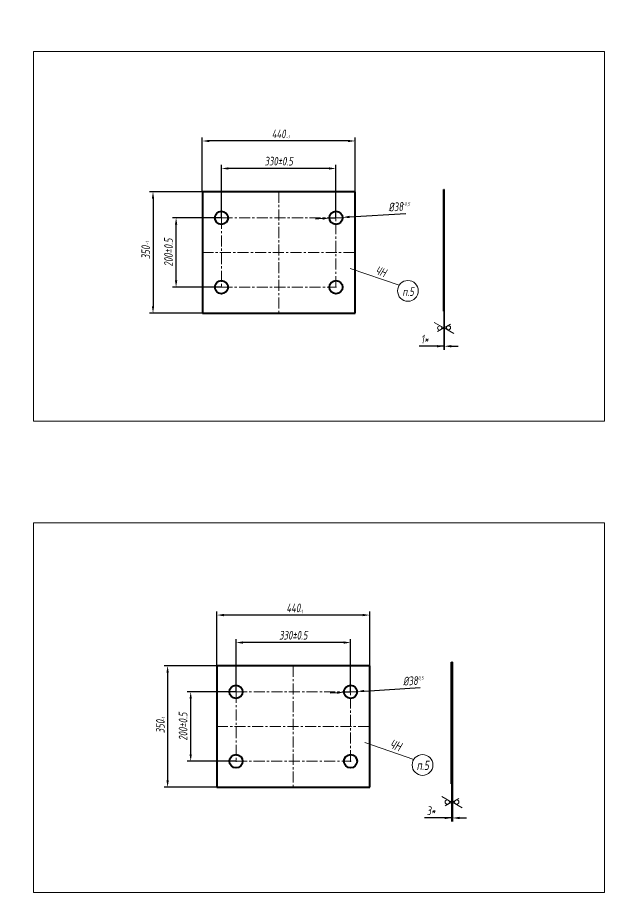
# Model space of a CAD drawing. Header units: millimetres. Extents: x 2336 to 4117, y 14795 to 41339.
# Drawn here: x 2425 to 4117, y 21565 to 24086 of the extents above; entities that cross this region are included whole.
import ezdxf

# ---------------------------------------------------------------- set-up
doc = ezdxf.new("R2010")
doc.units = ezdxf.units.MM
doc.linetypes.add('CENTER', pattern=[50.8, 31.75, -6.35, 6.35, -6.35])
doc.layers.add('РАЗМЕРЫ', color=7, linetype='Continuous', lineweight=18)
doc.styles.get("Standard").update_dxf_attribs({"font": 'simplex.shx', "width": 0.7, "oblique": 10})
doc.dimstyles.new('Stand2', dxfattribs={"dimtxt": 10, "dimasz": 8, "dimexe": 4, "dimexo": 0, "dimgap": 4, "dimtad": 1, "dimdec": 0, "dimzin": 0, "dimdsep": 46, "dimtxsty": 'Standard', "dimcen": 0, "dimadec": 0, "dimazin": 0, "dimtfac": 1, "dimtdec": 0, "dimtmove": 0, "dimatfit": 3, "dimfxl": 0.18, "dimtolj": 1, "dimtzin": 0, "dimarcsym": 0})
doc.dimstyles.new('Stand5', dxfattribs={"dimtxt": 25, "dimasz": 20, "dimexe": 10, "dimexo": 0, "dimgap": 8, "dimtad": 1, "dimdec": 0, "dimzin": 0, "dimdsep": 46, "dimtxsty": 'Standard', "dimcen": 0, "dimadec": 0, "dimazin": 0, "dimtfac": 1, "dimtdec": 0, "dimtmove": 0, "dimatfit": 3, "dimfxl": 0.18, "dimtolj": 1, "dimtzin": 0, "dimarcsym": 0})

# ---------------------------------------------------------------- blocks, each defined once
blk = doc.blocks.new('SW_CENTERMARKSYMBOL_0')
at = {"color": 0, "linetype": 'Continuous', "lineweight": 0}
for p, q in [((-0.4, 0), (-1.4, 0)), ((0, 0), (-0.2, 0)), ((0, 0.4), (0, 1.4)), ((0, 0), (0, 0.2)), ((0, 0), (0, -0.2)), ((0, 0), (0.2, 0)), ((0.4, 0), (1.4, 0)), ((0, -0.4), (0, -1.4))]:
    blk.add_line(p, q, dxfattribs=at)
blk = doc.blocks.new('SW_CENTERMARKSYMBOL_1')
at = {"color": 0, "linetype": 'Continuous', "lineweight": 0}
for p, q in [((-0.4, 0), (-1.4, 0)), ((0, 0), (-0.2, 0)), ((0, 0.4), (0, 1.4)), ((0, 0), (0, 0.2)), ((0, 0), (0, -0.2)), ((0, 0), (0.2, 0)), ((0.4, 0), (1.4, 0)), ((0, -0.4), (0, -1.4))]:
    blk.add_line(p, q, dxfattribs=at)
blk = doc.blocks.new('SW_CENTERMARKSYMBOL_2')
at = {"color": 0, "linetype": 'Continuous', "lineweight": 0}
for p, q in [((-0.4, 0), (-1.4, 0)), ((0, 0), (-0.2, 0)), ((0, 0.4), (0, 1.4)), ((0, 0), (0, 0.2)), ((0, 0), (0, -0.2)), ((0, 0), (0.2, 0)), ((0.4, 0), (1.4, 0)), ((0, -0.4), (0, -1.4))]:
    blk.add_line(p, q, dxfattribs=at)
blk = doc.blocks.new('SW_CENTERMARKSYMBOL_3')
at = {"color": 0, "linetype": 'Continuous', "lineweight": 0}
for p, q in [((-0.4, 0), (-1.4, 0)), ((0, 0), (-0.2, 0)), ((0, 0.4), (0, 1.4)), ((0, 0), (0, 0.2)), ((0, 0), (0, -0.2)), ((0, 0), (0.2, 0)), ((0.4, 0), (1.4, 0)), ((0, -0.4), (0, -1.4))]:
    blk.add_line(p, q, dxfattribs=at)
blk = doc.blocks.new('*D5405')
at = {"layer": 'DEFPOINTS', "color": 0, "lineweight": 18}
for p in [(2957.9, 23730.6), (2957.9, 23584.4), (3397.9, 23584.4)]:
    blk.add_point(p, dxfattribs=at)
at = {"layer": 'РАЗМЕРЫ', "color": 0, "linetype": 'Continuous', "lineweight": -2}
for p, q in [((2957.9, 23584.4), (2957.9, 23740.6)), ((3377.9, 23730.6), (2977.9, 23730.6)), ((3397.9, 23584.4), (3397.9, 23740.6))]:
    blk.add_line(p, q, dxfattribs=at)
at = {"layer": 'РАЗМЕРЫ', "color": 0, "lineweight": 18}
for points in [[(2977.9, 23733.9), (2977.9, 23727.2), (2957.9, 23730.6)], [(3377.9, 23727.2), (3377.9, 23733.9), (3397.9, 23730.6)]]:
    blk.add_solid(points, dxfattribs=at)
at = {"layer": 'РАЗМЕРЫ', "color": 0, "lineweight": 18, "insert": (3177.9, 23751.1), "char_height": 25, "attachment_point": 5}
blk.add_mtext('\\A1;440', dxfattribs=at)
blk = doc.blocks.new('*D5406')
at = {"layer": 'DEFPOINTS', "color": 0, "lineweight": 18}
for p in [(3012.9, 23651.4), (3012.9, 23508), (3342.9, 23510.8)]:
    blk.add_point(p, dxfattribs=at)
at = {"layer": 'РАЗМЕРЫ', "color": 0, "linetype": 'Continuous', "lineweight": -2}
for p, q in [((3012.9, 23508), (3012.9, 23661.4)), ((3322.9, 23651.4), (3032.9, 23651.4)), ((3342.9, 23510.8), (3342.9, 23661.4))]:
    blk.add_line(p, q, dxfattribs=at)
at = {"layer": 'РАЗМЕРЫ', "color": 0, "lineweight": 18}
for points in [[(3032.9, 23654.7), (3032.9, 23648.1), (3012.9, 23651.4)], [(3322.9, 23648.1), (3322.9, 23654.7), (3342.9, 23651.4)]]:
    blk.add_solid(points, dxfattribs=at)
at = {"layer": 'РАЗМЕРЫ', "color": 0, "lineweight": 18, "insert": (3177.9, 23672.4), "char_height": 25, "attachment_point": 5}
blk.add_mtext('\\A1;330%%p0.5', dxfattribs=at)
blk = doc.blocks.new('*D5407')
at = {"layer": 'DEFPOINTS', "color": 0, "lineweight": 18}
for p in [(2957.9, 23584.4), (2815.8, 23234.4), (2957.9, 23234.4)]:
    blk.add_point(p, dxfattribs=at)
at = {"layer": 'РАЗМЕРЫ', "color": 0, "linetype": 'Continuous', "lineweight": -2}
for p, q in [((2957.9, 23584.4), (2805.8, 23584.4)), ((2815.8, 23564.4), (2815.8, 23254.4)), ((2957.9, 23234.4), (2805.8, 23234.4))]:
    blk.add_line(p, q, dxfattribs=at)
at = {"layer": 'РАЗМЕРЫ', "color": 0, "lineweight": 18}
for points in [[(2819.1, 23564.4), (2812.5, 23564.4), (2815.8, 23584.4)], [(2812.5, 23254.4), (2819.1, 23254.4), (2815.8, 23234.4)]]:
    blk.add_solid(points, dxfattribs=at)
at = {"layer": 'РАЗМЕРЫ', "color": 0, "lineweight": 18, "insert": (2794.8, 23409.4), "char_height": 25, "attachment_point": 5, "rotation": 90}
blk.add_mtext('\\A1;350', dxfattribs=at)
blk = doc.blocks.new('*D5408')
at = {"layer": 'DEFPOINTS', "color": 0, "lineweight": 18}
for p in [(2882.3, 23509.4), (3011.5, 23509.4), (3012.9, 23309.3)]:
    blk.add_point(p, dxfattribs=at)
at = {"layer": 'РАЗМЕРЫ', "color": 0, "linetype": 'Continuous', "lineweight": -2}
for p, q in [((3011.5, 23509.4), (2872.3, 23509.4)), ((2882.3, 23329.3), (2882.3, 23489.4)), ((3012.9, 23309.3), (2872.3, 23309.3))]:
    blk.add_line(p, q, dxfattribs=at)
at = {"layer": 'РАЗМЕРЫ', "color": 0, "lineweight": 18}
for points in [[(2885.7, 23489.4), (2879, 23489.4), (2882.3, 23509.4)], [(2879, 23329.3), (2885.7, 23329.3), (2882.3, 23309.3)]]:
    blk.add_solid(points, dxfattribs=at)
at = {"layer": 'РАЗМЕРЫ', "color": 0, "lineweight": 18, "insert": (2860.3, 23409.3), "char_height": 25, "attachment_point": 5, "rotation": 90}
blk.add_mtext('\\A1;200%%p0.5', dxfattribs=at)
blk = doc.blocks.new('*D5409')
at = {"layer": 'РАЗМЕРЫ', "color": 0, "linetype": 'Continuous', "lineweight": -2}
for p, q in [((3381.8, 23511.8), (3543.7, 23521.6)), ((3304, 23507), (3284, 23505.8)), ((3324, 23508.2), (3361.9, 23510.5))]:
    blk.add_line(p, q, dxfattribs=at)
at = {"layer": 'РАЗМЕРЫ', "color": 0, "lineweight": 18}
for points in [[(3304.2, 23503.7), (3303.8, 23510.3), (3324, 23508.2)], [(3381.6, 23515.1), (3382.1, 23508.4), (3361.9, 23510.5)]]:
    blk.add_solid(points, dxfattribs=at)
at = {"layer": 'РАЗМЕРЫ', "color": 0, "lineweight": 18, "insert": (3515.2, 23540.9), "char_height": 25, "attachment_point": 5, "rotation": 3.4845}
blk.add_mtext('\\A1;%%c38', dxfattribs=at)
blk = doc.blocks.new('*D5410')
at = {"layer": 'DEFPOINTS', "color": 0, "lineweight": 18}
for p in [(3324.2, 23644.2), (3714.2, 23644.2), (3714.2, 23275.6)]:
    blk.add_point(p, dxfattribs=at)
at = {"layer": 'РАЗМЕРЫ', "color": 0, "lineweight": 18, "insert": (3550.8, 23296.6), "char_height": 25, "attachment_point": 5}
blk.add_mtext('\\A1;п.5', dxfattribs=at)
blk = doc.blocks.new('*D5411')
at = {"layer": 'DEFPOINTS', "color": 0, "lineweight": 18}
for p in [(3377.8, 23774.6), (3742.3, 23635.7), (3607.1, 23281.3)]:
    blk.add_point(p, dxfattribs=at)
at = {"layer": 'РАЗМЕРЫ', "color": 0, "lineweight": 18, "insert": (3472.4, 23354.5), "char_height": 25, "attachment_point": 5, "rotation": 339.135}
blk.add_mtext('\\A1;ЧН', dxfattribs=at)
blk = doc.blocks.new('*D5412')
at = {"layer": 'DEFPOINTS', "color": 0, "lineweight": 18}
for p in [(3099.1, 24086.3), (3489.1, 24086.3), (3489.1, 23732.9)]:
    blk.add_point(p, dxfattribs=at)
at = {"layer": 'РАЗМЕРЫ', "color": 0, "lineweight": 18, "insert": (3203.8, 23741.9), "char_height": 10, "attachment_point": 5}
blk.add_mtext('\\A1;-1', dxfattribs=at)
blk = doc.blocks.new('_NONE')
blk = doc.blocks.new('*D5413')
at = {"layer": 'DEFPOINTS', "color": 0, "lineweight": 18}
for p in [(2425.4, 23635.6), (2808.6, 23635.6), (2425.4, 23245.6)]:
    blk.add_point(p, dxfattribs=at)
at = {"layer": 'РАЗМЕРЫ', "color": 0, "lineweight": 18, "insert": (2799.6, 23436.3), "char_height": 10, "attachment_point": 5, "rotation": 90}
blk.add_mtext('\\A1;-1', dxfattribs=at)
blk = doc.blocks.new('*D5414')
at = {"layer": 'DEFPOINTS', "color": 0, "lineweight": 18}
for p in [(3349.7, 23885.4), (3739.7, 23885.4), (3739.7, 23538)]:
    blk.add_point(p, dxfattribs=at)
at = {"layer": 'РАЗМЕРЫ', "color": 0, "lineweight": 18, "insert": (3545.4, 23548), "char_height": 10, "attachment_point": 5}
blk.add_mtext('\\A1;+0,5', dxfattribs=at)
blk = doc.blocks.new('*D5415')
at = {"layer": 'DEFPOINTS', "color": 0, "lineweight": 18}
for p in [(3653.9, 23241.2), (3654.9, 23241.2), (3654.9, 23139.3)]:
    blk.add_point(p, dxfattribs=at)
at = {"layer": 'РАЗМЕРЫ', "color": 0, "linetype": 'Continuous', "lineweight": -2}
for p, q in [((3653.9, 23241.2), (3653.9, 23129.3)), ((3654.9, 23241.2), (3654.9, 23129.3)), ((3653.9, 23139.3), (3583, 23139.3)), ((3653.9, 23139.3), (3583, 23139.3)), ((3633.9, 23139.3), (3613.9, 23139.3)), ((3653.9, 23139.3), (3654.9, 23139.3)), ((3674.9, 23139.3), (3694.9, 23139.3))]:
    blk.add_line(p, q, dxfattribs=at)
at = {"layer": 'РАЗМЕРЫ', "color": 0, "lineweight": 18}
for points in [[(3633.9, 23135.9), (3633.9, 23142.6), (3653.9, 23139.3)], [(3674.9, 23142.6), (3674.9, 23135.9), (3654.9, 23139.3)]]:
    blk.add_solid(points, dxfattribs=at)
at = {"layer": 'РАЗМЕРЫ', "color": 0, "lineweight": 18, "insert": (3598.5, 23159.8), "char_height": 25, "attachment_point": 5}
blk.add_mtext('\\A1;1*', dxfattribs=at)
blk = doc.blocks.new('*D5416')
at = {"layer": 'DEFPOINTS', "color": 0, "lineweight": 18}
for p in [(3000, 22364.7), (3000, 22218.5), (3440, 22218.5)]:
    blk.add_point(p, dxfattribs=at)
at = {"layer": 'РАЗМЕРЫ', "color": 0, "linetype": 'Continuous', "lineweight": -2}
for p, q in [((3000, 22218.5), (3000, 22374.7)), ((3420, 22364.7), (3020, 22364.7)), ((3440, 22218.5), (3440, 22374.7))]:
    blk.add_line(p, q, dxfattribs=at)
at = {"layer": 'РАЗМЕРЫ', "color": 0, "lineweight": 18}
for points in [[(3020, 22368), (3020, 22361.3), (3000, 22364.7)], [(3420, 22361.3), (3420, 22368), (3440, 22364.7)]]:
    blk.add_solid(points, dxfattribs=at)
at = {"layer": 'РАЗМЕРЫ', "color": 0, "lineweight": 18, "insert": (3220, 22385.2), "char_height": 25, "attachment_point": 5}
blk.add_mtext('\\A1;440', dxfattribs=at)
blk = doc.blocks.new('*D5417')
at = {"layer": 'DEFPOINTS', "color": 0, "lineweight": 18}
for p in [(3055, 22285.5), (3055, 22142.1), (3385, 22144.9)]:
    blk.add_point(p, dxfattribs=at)
at = {"layer": 'РАЗМЕРЫ', "color": 0, "linetype": 'Continuous', "lineweight": -2}
for p, q in [((3055, 22142.1), (3055, 22295.5)), ((3385, 22144.9), (3385, 22295.5)), ((3365, 22285.5), (3075, 22285.5))]:
    blk.add_line(p, q, dxfattribs=at)
at = {"layer": 'РАЗМЕРЫ', "color": 0, "lineweight": 18}
for points in [[(3075, 22288.8), (3075, 22282.1), (3055, 22285.5)], [(3365, 22282.1), (3365, 22288.8), (3385, 22285.5)]]:
    blk.add_solid(points, dxfattribs=at)
at = {"layer": 'РАЗМЕРЫ', "color": 0, "lineweight": 18, "insert": (3220, 22306.5), "char_height": 25, "attachment_point": 5}
blk.add_mtext('\\A1;330%%p0.5', dxfattribs=at)
blk = doc.blocks.new('*D5418')
at = {"layer": 'DEFPOINTS', "color": 0, "lineweight": 18}
for p in [(3000, 22218.5), (2857.9, 21868.5), (3000, 21868.5)]:
    blk.add_point(p, dxfattribs=at)
at = {"layer": 'РАЗМЕРЫ', "color": 0, "linetype": 'Continuous', "lineweight": -2}
for p, q in [((3000, 22218.5), (2847.9, 22218.5)), ((2857.9, 22198.5), (2857.9, 21888.5)), ((3000, 21868.5), (2847.9, 21868.5))]:
    blk.add_line(p, q, dxfattribs=at)
at = {"layer": 'РАЗМЕРЫ', "color": 0, "lineweight": 18}
for points in [[(2861.2, 22198.5), (2854.5, 22198.5), (2857.9, 22218.5)], [(2854.5, 21888.5), (2861.2, 21888.5), (2857.9, 21868.5)]]:
    blk.add_solid(points, dxfattribs=at)
at = {"layer": 'РАЗМЕРЫ', "color": 0, "lineweight": 18, "insert": (2836.9, 22043.5), "char_height": 25, "attachment_point": 5, "rotation": 90}
blk.add_mtext('\\A1;350', dxfattribs=at)
blk = doc.blocks.new('*D5419')
at = {"layer": 'DEFPOINTS', "color": 0, "lineweight": 18}
for p in [(2924.4, 22143.5), (3053.6, 22143.5), (3055, 21943.4)]:
    blk.add_point(p, dxfattribs=at)
at = {"layer": 'РАЗМЕРЫ', "color": 0, "linetype": 'Continuous', "lineweight": -2}
for p, q in [((3053.6, 22143.5), (2914.4, 22143.5)), ((2924.4, 21963.4), (2924.4, 22123.5)), ((3055, 21943.4), (2914.4, 21943.4))]:
    blk.add_line(p, q, dxfattribs=at)
at = {"layer": 'РАЗМЕРЫ', "color": 0, "lineweight": 18}
for points in [[(2927.7, 22123.5), (2921.1, 22123.5), (2924.4, 22143.5)], [(2921.1, 21963.4), (2927.7, 21963.4), (2924.4, 21943.4)]]:
    blk.add_solid(points, dxfattribs=at)
at = {"layer": 'РАЗМЕРЫ', "color": 0, "lineweight": 18, "insert": (2902.4, 22043.4), "char_height": 25, "attachment_point": 5, "rotation": 90}
blk.add_mtext('\\A1;200%%p0.5', dxfattribs=at)
blk = doc.blocks.new('*D5420')
at = {"layer": 'РАЗМЕРЫ', "color": 0, "linetype": 'Continuous', "lineweight": -2}
for p, q in [((3346.1, 22141.1), (3326.1, 22139.9)), ((3366, 22142.3), (3404, 22144.6)), ((3423.9, 22145.8), (3585.7, 22155.7))]:
    blk.add_line(p, q, dxfattribs=at)
at = {"layer": 'РАЗМЕРЫ', "color": 0, "lineweight": 18}
for points in [[(3346.3, 22137.8), (3345.9, 22144.4), (3366, 22142.3)], [(3423.7, 22149.2), (3424.1, 22142.5), (3404, 22144.6)]]:
    blk.add_solid(points, dxfattribs=at)
at = {"layer": 'РАЗМЕРЫ', "color": 0, "lineweight": 18, "insert": (3557.2, 22175), "char_height": 25, "attachment_point": 5, "rotation": 3.4845}
blk.add_mtext('\\A1;%%c38', dxfattribs=at)
blk = doc.blocks.new('*D5421')
at = {"layer": 'DEFPOINTS', "color": 0, "lineweight": 18}
for p in [(3366.3, 22278.3), (3756.3, 22278.3), (3756.3, 21909.7)]:
    blk.add_point(p, dxfattribs=at)
at = {"layer": 'РАЗМЕРЫ', "color": 0, "lineweight": 18, "insert": (3592.9, 21931.7), "char_height": 27, "attachment_point": 5}
blk.add_mtext('\\A1;п.5', dxfattribs=at)
blk = doc.blocks.new('*D5422')
at = {"layer": 'DEFPOINTS', "color": 0, "lineweight": 18}
for p in [(3419.9, 22408.7), (3784.3, 22269.8), (3649.2, 21915.3)]:
    blk.add_point(p, dxfattribs=at)
at = {"layer": 'РАЗМЕРЫ', "color": 0, "lineweight": 18, "insert": (3514.8, 21989.6), "char_height": 27, "attachment_point": 5, "rotation": 339.135}
blk.add_mtext('\\A1;ЧН', dxfattribs=at)
blk = doc.blocks.new('*D5423')
at = {"layer": 'DEFPOINTS', "color": 0, "lineweight": 18}
for p in [(3137.2, 22719.5), (3527.2, 22719.5), (3527.2, 22366)]:
    blk.add_point(p, dxfattribs=at)
at = {"layer": 'РАЗМЕРЫ', "color": 0, "lineweight": 18, "insert": (3241.9, 22375), "char_height": 10, "attachment_point": 5}
blk.add_mtext('\\A1;-1', dxfattribs=at)
blk = doc.blocks.new('*D5424')
at = {"layer": 'DEFPOINTS', "color": 0, "lineweight": 18}
for p in [(2471.1, 22265), (2854.3, 22265), (2471.1, 21875)]:
    blk.add_point(p, dxfattribs=at)
at = {"layer": 'РАЗМЕРЫ', "color": 0, "lineweight": 18, "insert": (2845.3, 22065.8), "char_height": 10, "attachment_point": 5, "rotation": 90}
blk.add_mtext('\\A1;-1', dxfattribs=at)
blk = doc.blocks.new('*D5425')
at = {"layer": 'DEFPOINTS', "color": 0, "lineweight": 18}
for p in [(3388.7, 22519.5), (3778.7, 22519.5), (3778.7, 22172.1)]:
    blk.add_point(p, dxfattribs=at)
at = {"layer": 'РАЗМЕРЫ', "color": 0, "lineweight": 18, "insert": (3584.5, 22182.1), "char_height": 10, "attachment_point": 5}
blk.add_mtext('\\A1;+0,5', dxfattribs=at)
blk = doc.blocks.new('*D5446')
at = {"layer": 'DEFPOINTS', "color": 0, "lineweight": 18}
for p in [(3675.8, 21879.5), (3678.8, 21879.5), (3675.8, 21780.1)]:
    blk.add_point(p, dxfattribs=at)
at = {"layer": 'РАЗМЕРЫ', "color": 0, "linetype": 'Continuous', "lineweight": -2}
for p, q in [((3675.8, 21879.5), (3675.8, 21770.1)), ((3678.8, 21879.5), (3678.8, 21770.1)), ((3675.8, 21780.1), (3597.6, 21780.1)), ((3675.8, 21780.1), (3597.6, 21780.1)), ((3655.8, 21780.1), (3635.8, 21780.1)), ((3678.8, 21780.1), (3675.8, 21780.1)), ((3698.8, 21780.1), (3718.8, 21780.1))]:
    blk.add_line(p, q, dxfattribs=at)
at = {"layer": 'РАЗМЕРЫ', "color": 0, "lineweight": 18}
for points in [[(3655.8, 21776.8), (3655.8, 21783.4), (3675.8, 21780.1)], [(3698.8, 21783.4), (3698.8, 21776.8), (3678.8, 21780.1)]]:
    blk.add_solid(points, dxfattribs=at)
at = {"layer": 'РАЗМЕРЫ', "color": 0, "lineweight": 18, "insert": (3616.7, 21801.1), "char_height": 25, "attachment_point": 5}
blk.add_mtext('\\A1;3*', dxfattribs=at)

msp = doc.modelspace()

# ---------------------------------------------------------------- linework, layer by layer
at = {"color": 7, "linetype": 'Continuous', "lineweight": 40}
for p, q in [((2957.92, 23584.39), (2957.92, 23234.39)), ((3397.92, 23584.39), (2957.92, 23584.39)), ((3397.92, 23234.39), (3397.92, 23584.39)), ((3653.9, 23240.47), (3653.9, 23590.47)), ((3653.9, 23590.47), (3654.9, 23590.47)), ((3654.9, 23240.47), (3654.9, 23590.47)), ((2957.92, 23234.39), (3397.92, 23234.39)), ((3653.9, 23240.47), (3654.9, 23240.47)), ((2999.99, 22218.48), (2999.99, 21868.48)), ((3439.99, 22218.48), (2999.99, 22218.48)), ((3439.99, 21868.48), (3439.99, 22218.48)), ((3675.75, 21878.76), (3675.75, 22228.76)), ((3675.75, 22228.76), (3678.75, 22228.76)), ((3678.75, 21878.76), (3678.75, 22228.76)), ((2999.99, 21868.48), (3439.99, 21868.48)), ((3675.75, 21878.76), (3678.75, 21878.76))]:
    msp.add_line(p, q, dxfattribs=at)
for centre in [(3012.92, 23509.39), (3342.92, 23509.39), (3012.92, 23309.39), (3342.92, 23309.39), (3054.99, 22143.48), (3384.99, 22143.48), (3054.99, 21943.48), (3384.99, 21943.48)]:
    msp.add_circle(centre, 19, dxfattribs=at)
at = {"layer": 'РАЗМЕРЫ', "linetype": 'CENTER', "lineweight": 18}
for p, q in [((3177.92, 23584.39), (3177.92, 23234.39)), ((3012.92, 23509.29), (3012.92, 23309.39)), ((3013.02, 23509.39), (3342.92, 23509.39)), ((3342.92, 23309.39), (3342.92, 23509.39)), ((2957.92, 23409.39), (3397.92, 23409.39)), ((3012.92, 23309.39), (3342.92, 23309.39)), ((3219.99, 22218.48), (3219.99, 21868.48)), ((3054.99, 22143.38), (3054.99, 21943.48)), ((3055.09, 22143.48), (3384.99, 22143.48)), ((3384.99, 21943.48), (3384.99, 22143.48)), ((2999.99, 22043.48), (3439.99, 22043.48)), ((3054.99, 21943.48), (3384.99, 21943.48))]:
    msp.add_line(p, q, dxfattribs=at)
at = {"layer": 'РАЗМЕРЫ', "linetype": 'Continuous', "lineweight": 18}
for p, q in [((3383.59, 23363.24), (3525.01, 23314.92)), ((3425.66, 21997.33), (3567.08, 21949.01))]:
    msp.add_line(p, q, dxfattribs=at)
at = {"layer": 'РАЗМЕРЫ', "color": 0, "lineweight": 18}
for p, q in [((3653.9, 23191.77), (3625.91, 23207.93)), ((3654.9, 23192.35), (3673.19, 23202.91)), ((3653.9, 23191.77), (3635.61, 23181.21)), ((3654.9, 23192.35), (3682.89, 23176.19)), ((3675.75, 21825.77), (3647.76, 21841.93)), ((3678.75, 21825.77), (3697.04, 21836.33)), ((3675.75, 21825.77), (3657.46, 21815.21)), ((3678.75, 21825.77), (3706.74, 21809.61))]:
    msp.add_line(p, q, dxfattribs=at)
for points in [[(2471.91, 23987.92), (4116.53, 23987.92), (4116.53, 22923.06), (2471.91, 22923.06)], [(2471.91, 22630.22), (4116.53, 22630.22), (4116.53, 21565.36), (2471.91, 21565.36)]]:
    msp.add_lwpolyline(points, close=True, dxfattribs=at)
at = {"layer": 'РАЗМЕРЫ', "linetype": 'Continuous', "lineweight": 18}
for centre, radius in [((3550.21, 23298.7), 29.97), ((3641.71, 23191.77), 6.1), ((3667.1, 23192.35), 6.1), ((3592.28, 21932.79), 29.97), ((3663.56, 21825.77), 6.1), ((3690.94, 21825.77), 6.1)]:
    msp.add_circle(centre, radius, dxfattribs=at)

# ---------------------------------------------------------------- block references
at = {"color": 7, "linetype": 'Continuous', "lineweight": 40}
for name, p in [('SW_CENTERMARKSYMBOL_0', (3012.92, 23509.39)), ('SW_CENTERMARKSYMBOL_1', (3342.92, 23509.39)), ('SW_CENTERMARKSYMBOL_3', (3012.92, 23309.39)), ('SW_CENTERMARKSYMBOL_2', (3342.92, 23309.39)), ('SW_CENTERMARKSYMBOL_0', (3054.99, 22143.48)), ('SW_CENTERMARKSYMBOL_1', (3384.99, 22143.48)), ('SW_CENTERMARKSYMBOL_3', (3054.99, 21943.48)), ('SW_CENTERMARKSYMBOL_2', (3384.99, 21943.48))]:
    msp.add_blockref(name, p, dxfattribs=at)

# ---------------------------------------------------------------- dimensions: what is measured, and where the dimension line sits
at = {"layer": 'РАЗМЕРЫ', "color": 0, "linetype": 'Continuous', "lineweight": 18}
for base, p1, p2, text, dimstyle, override, picture, middle in [((3489.11, 23732.91), (3099.11, 24086.35), (3489.11, 24086.35), '-1', 'Stand2', {"dimzin": 12, "dimblk1": 'NONE', "dimblk2": 'NONE', "dimsah": 1, "dimse1": 1, "dimse2": 1, "dimsd1": 1, "dimsd2": 1, "dimtofl": 0}, '*D5412', (3203.8, 23732.91)), ((3739.67, 23538.01), (3349.67, 23885.37), (3739.67, 23885.37), '+0,5', 'Stand2', {"dimzin": 12, "dimblk1": 'NONE', "dimblk2": 'NONE', "dimsah": 1, "dimse1": 1, "dimse2": 1, "dimsd1": 1, "dimsd2": 1, "dimtofl": 0}, '*D5414', (3545.44, 23538.01)), ((3527.18, 22366.02), (3137.18, 22719.46), (3527.18, 22719.46), '-1', 'Stand2', {"dimzin": 12, "dimblk1": 'NONE', "dimblk2": 'NONE', "dimsah": 1, "dimse1": 1, "dimse2": 1, "dimsd1": 1, "dimsd2": 1, "dimtofl": 0}, '*D5423', (3241.87, 22366.02)), ((3778.74, 22172.12), (3388.74, 22519.47), (3778.74, 22519.47), '+0,5', 'Stand2', {"dimzin": 12, "dimblk1": 'NONE', "dimblk2": 'NONE', "dimsah": 1, "dimse1": 1, "dimse2": 1, "dimsd1": 1, "dimsd2": 1, "dimtofl": 0}, '*D5425', (3584.51, 22172.12)), ((3756.26, 21909.68), (3366.26, 22278.26), (3756.26, 22278.26), 'п.5', 'Stand5', {"dimtxt": 27, "dimblk1": 'NONE', "dimblk2": 'NONE', "dimsah": 1, "dimse1": 1, "dimse2": 1, "dimsd1": 1, "dimsd2": 1}, '*D5421', (3592.9, 21909.68))]:
    dim = msp.add_linear_dim(base=base, p1=p1, p2=p2, text=text, dimstyle=dimstyle, override=override, dxfattribs=at)
    dim.commit()
    dim.dimension.update_dxf_attribs({"geometry": picture, "text_midpoint": middle, "dimtype": 160})
at = {"layer": 'РАЗМЕРЫ', "linetype": 'Continuous', "lineweight": 18}
dim = msp.add_linear_dim(base=(3607.14, 23281.25), p1=(3377.83, 23774.63), p2=(3742.26, 23635.73), angle=339.13502, text='ЧН', dimstyle='Stand5', override={"dimse1": 1, "dimse2": 1, "dimsd1": 1, "dimsd2": 1}, dxfattribs=at)
dim.commit()
dim.dimension.update_dxf_attribs({"geometry": '*D5411', "text_midpoint": (3465.1, 23335.39), "dimtype": 160})
for base, p1, p2, picture, middle in [((2957.92, 23730.57), (3397.92, 23584.39), (2957.92, 23584.39), '*D5405', (3177.92, 23730.57)), ((2999.99, 22364.66), (3439.99, 22218.48), (2999.99, 22218.48), '*D5416', (3219.99, 22364.66))]:
    dim = msp.add_linear_dim(base=base, p1=p1, p2=p2, angle=180, dimstyle='Stand5', dxfattribs=at)
    dim.commit()
    dim.dimension.update_dxf_attribs({"geometry": picture, "text_midpoint": middle, "dimtype": 160})
for base, p1, p2, picture, middle in [((3012.92, 23651.39), (3342.92, 23510.79), (3012.92, 23507.99), '*D5406', (3177.92, 23672.41)), ((3054.99, 22285.48), (3384.99, 22144.88), (3054.99, 22142.08), '*D5417', (3219.99, 22306.49))]:
    dim = msp.add_linear_dim(base=base, p1=p1, p2=p2, text='330%%p0.5', dimstyle='Stand5', dxfattribs=at)
    dim.commit()
    dim.dimension.update_dxf_attribs({"geometry": picture, "text_midpoint": middle})
at = {"layer": 'РАЗМЕРЫ', "color": 0, "linetype": 'Continuous', "lineweight": 18}
for base, p1, p2, angle, text, dimstyle, override, picture, middle in [((2808.59, 23635.59), (2425.41, 23245.59), (2425.41, 23635.59), 90, '-1', 'Stand2', {"dimse1": 1, "dimse2": 1, "dimsd1": 1, "dimsd2": 1}, '*D5413', (2808.59, 23436.34)), ((3649.21, 21915.34), (3419.9, 22408.72), (3784.32, 22269.81), 339.13502, 'ЧН', 'Stand5', {"dimtxt": 27, "dimblk1": 'NONE', "dimblk2": 'NONE', "dimsah": 1, "dimse1": 1, "dimse2": 1, "dimsd1": 1, "dimsd2": 1}, '*D5422', (3507.17, 21969.48)), ((2854.29, 22264.99), (2471.11, 21874.99), (2471.11, 22264.99), 90, '-1', 'Stand2', {"dimse1": 1, "dimse2": 1, "dimsd1": 1, "dimsd2": 1}, '*D5424', (2854.29, 22065.75))]:
    dim = msp.add_linear_dim(base=base, p1=p1, p2=p2, angle=angle, text=text, dimstyle=dimstyle, override=override, dxfattribs=at)
    dim.commit()
    dim.dimension.update_dxf_attribs({"geometry": picture, "text_midpoint": middle, "dimtype": 160})
at = {"layer": 'РАЗМЕРЫ', "linetype": 'Continuous', "lineweight": 18}
dim = msp.add_linear_dim(base=(3714.2, 23275.59), p1=(3324.2, 23644.18), p2=(3714.2, 23644.18), text='п.5', dimstyle='Stand5', override={"dimse1": 1, "dimse2": 1, "dimsd1": 1, "dimsd2": 1}, dxfattribs=at)
dim.commit()
dim.dimension.update_dxf_attribs({"geometry": '*D5410', "text_midpoint": (3550.83, 23275.59), "dimtype": 160})
for base, p1, p2, picture, middle in [((2815.8, 23234.39), (2957.92, 23584.39), (2957.92, 23234.39), '*D5407', (2794.78, 23409.39)), ((2857.87, 21868.48), (2999.99, 22218.48), (2999.99, 21868.48), '*D5418', (2836.85, 22043.48))]:
    dim = msp.add_linear_dim(base=base, p1=p1, p2=p2, angle=270, dimstyle='Stand5', dxfattribs=at)
    dim.commit()
    dim.dimension.update_dxf_attribs({"geometry": picture, "text_midpoint": middle})
for p1, p2, picture, middle in [((3323.96, 23508.23), (3361.89, 23510.54), '*D5409', (3516.46, 23519.96)), ((3366.02, 22142.32), (3403.95, 22144.63), '*D5420', (3558.53, 22154.04))]:
    dim = msp.add_diameter_dim_2p(p1=p1, p2=p2, dimstyle='Stand5', dxfattribs=at)
    dim.commit()
    dim.dimension.update_dxf_attribs({"geometry": picture, "text_midpoint": middle, "dimtype": 163})
for base, p1, p2, picture, middle in [((2882.32, 23509.39), (3012.92, 23309.29), (3011.52, 23509.39), '*D5408', (2860.33, 23409.34)), ((2924.39, 22143.48), (3054.99, 21943.38), (3053.59, 22143.48), '*D5419', (2902.4, 22043.43))]:
    dim = msp.add_linear_dim(base=base, p1=p1, p2=p2, angle=90, text='200%%p0.5', dimstyle='Stand5', dxfattribs=at)
    dim.commit()
    dim.dimension.update_dxf_attribs({"geometry": picture, "text_midpoint": middle})
for base, p1, p2, text, picture, middle in [((3654.9, 23139.26), (3653.9, 23241.17), (3654.9, 23241.17), '1*', '*D5415', (3598.46, 23139.26)), ((3675.75, 21780.09), (3678.75, 21879.46), (3675.75, 21879.46), '3*', '*D5446', (3616.69, 21780.09))]:
    dim = msp.add_linear_dim(base=base, p1=p1, p2=p2, text=text, dimstyle='Stand5', dxfattribs=at)
    dim.commit()
    dim.dimension.update_dxf_attribs({"geometry": picture, "text_midpoint": middle, "dimtype": 160})

doc.saveas('drawing.dxf')
